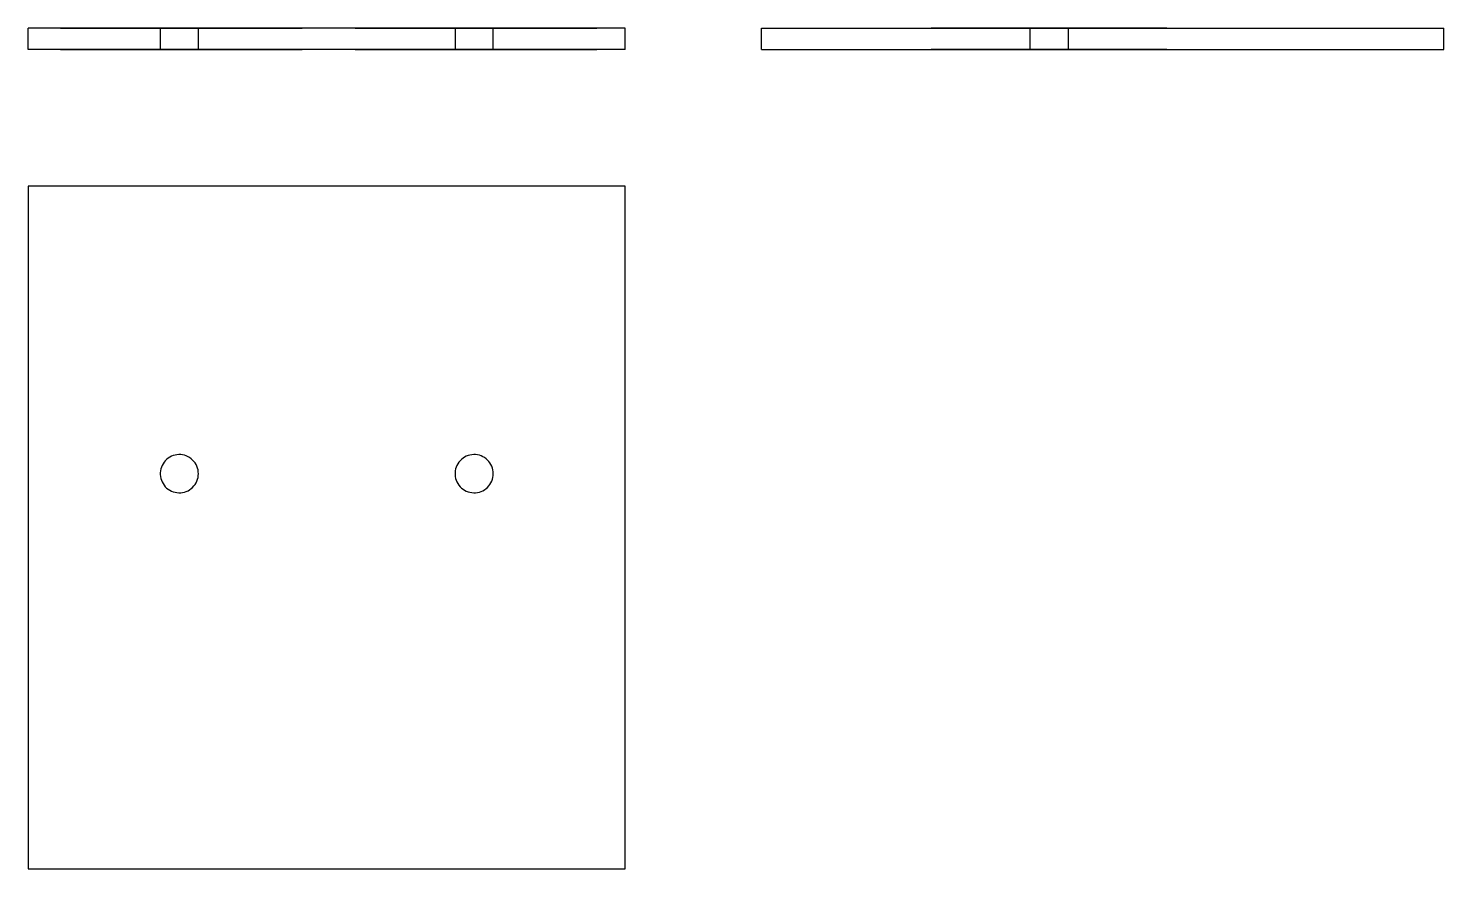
# Model space of a CAD drawing. Extents: x 0 to 3.11, y 0 to 1.85.
import ezdxf

# ---------------------------------------------------------------- set-up
doc = ezdxf.new("R2010")
doc.units = 0
doc.linetypes.add('HIDDEN', pattern=[0.075, 0.050025, -0.024975])
for name, color, linetype in [('FRONT', 7, 'CONTINUOUS'), ('FRONT_HID', 7, 'HIDDEN'), ('LEFT', 7, 'CONTINUOUS'), ('LEFT_HID', 7, 'HIDDEN'), ('TOP', 7, 'CONTINUOUS')]:
    doc.layers.add(name, color=color, linetype=linetype)

msp = doc.modelspace()

# ---------------------------------------------------------------- linework, layer by layer
at = {"layer": 'FRONT'}
for p, q in [((1.3125, 1.846875), (0, 1.846875)), ((0, 1.8), (0, 1.846875)), ((1.3125, 1.8), (1.3125, 1.846875)), ((1.3125, 1.8), (0, 1.8))]:
    msp.add_line(p, q, dxfattribs=at)
at = {"layer": 'FRONT_HID', "linetype": 'HIDDEN'}
for p, q in [((0.087757, 1.846875), (0.070614, 1.846875)), ((0.070614, 1.846875), (0.087757, 1.846875)), ((0.1049, 1.846875), (0.087757, 1.846875)), ((0.087757, 1.846875), (0.1049, 1.846875)), ((0.122043, 1.846875), (0.1049, 1.846875)), ((0.1049, 1.846875), (0.122043, 1.846875)), ((0.139186, 1.846875), (0.122043, 1.846875)), ((0.122043, 1.846875), (0.139186, 1.846875)), ((0.156329, 1.846875), (0.139186, 1.846875)), ((0.139186, 1.846875), (0.156329, 1.846875)), ((0.173472, 1.846875), (0.156329, 1.846875)), ((0.156329, 1.846875), (0.173472, 1.846875)), ((0.190614, 1.846875), (0.173472, 1.846875)), ((0.173472, 1.846875), (0.190614, 1.846875)), ((0.195141, 1.846875), (0.185534, 1.846875)), ((0.185534, 1.846875), (0.195141, 1.846875)), ((0.207757, 1.846875), (0.190614, 1.846875)), ((0.190614, 1.846875), (0.207757, 1.846875)), ((0.204748, 1.846875), (0.195141, 1.846875)), ((0.195141, 1.846875), (0.204748, 1.846875)), ((0.214356, 1.846875), (0.204748, 1.846875)), ((0.204748, 1.846875), (0.214356, 1.846875)), ((0.2249, 1.846875), (0.207757, 1.846875)), ((0.207757, 1.846875), (0.2249, 1.846875)), ((0.223963, 1.846875), (0.214356, 1.846875)), ((0.214356, 1.846875), (0.223963, 1.846875)), ((0.23357, 1.846875), (0.223963, 1.846875)), ((0.223963, 1.846875), (0.23357, 1.846875)), ((0.242043, 1.846875), (0.2249, 1.846875)), ((0.2249, 1.846875), (0.242043, 1.846875)), ((0.243177, 1.846875), (0.23357, 1.846875)), ((0.23357, 1.846875), (0.243177, 1.846875)), ((0.259186, 1.846875), (0.242043, 1.846875)), ((0.242043, 1.846875), (0.259186, 1.846875)), ((0.252784, 1.846875), (0.243177, 1.846875)), ((0.243177, 1.846875), (0.252784, 1.846875)), ((0.262391, 1.846875), (0.252784, 1.846875)), ((0.252784, 1.846875), (0.262391, 1.846875)), ((0.276329, 1.846875), (0.259186, 1.846875)), ((0.259186, 1.846875), (0.276329, 1.846875)), ((0.271998, 1.846875), (0.262391, 1.846875)), ((0.262391, 1.846875), (0.271998, 1.846875)), ((0.281606, 1.846875), (0.271998, 1.846875)), ((0.271998, 1.846875), (0.281606, 1.846875)), ((0.293472, 1.846875), (0.276329, 1.846875)), ((0.276329, 1.846875), (0.293472, 1.846875)), ((0.291213, 1.846875), (0.281606, 1.846875)), ((0.281606, 1.846875), (0.291213, 1.846875)), ((0.374043, 1.846875), (0.290043, 1.846875)), ((0.290043, 1.846875), (0.374043, 1.846875)), ((0.290043, 1.846875), (0.290043, 1.8)), ((0.30082, 1.846875), (0.291213, 1.846875)), ((0.291213, 1.846875), (0.30082, 1.846875)), ((0.310614, 1.846875), (0.293472, 1.846875)), ((0.293472, 1.846875), (0.310614, 1.846875)), ((0.310427, 1.846875), (0.30082, 1.846875)), ((0.30082, 1.846875), (0.310427, 1.846875)), ((0.320034, 1.846875), (0.310427, 1.846875)), ((0.310427, 1.846875), (0.320034, 1.846875)), ((0.327757, 1.846875), (0.310614, 1.846875)), ((0.310614, 1.846875), (0.327757, 1.846875)), ((0.329641, 1.846875), (0.320034, 1.846875)), ((0.320034, 1.846875), (0.329641, 1.846875)), ((0.3449, 1.846875), (0.327757, 1.846875)), ((0.327757, 1.846875), (0.3449, 1.846875)), ((0.339248, 1.846875), (0.329641, 1.846875)), ((0.329641, 1.846875), (0.339248, 1.846875)), ((0.348856, 1.846875), (0.339248, 1.846875)), ((0.339248, 1.846875), (0.348856, 1.846875)), ((0.362043, 1.846875), (0.3449, 1.846875)), ((0.3449, 1.846875), (0.362043, 1.846875)), ((0.358463, 1.846875), (0.348856, 1.846875)), ((0.348856, 1.846875), (0.358463, 1.846875)), ((0.36807, 1.846875), (0.358463, 1.846875)), ((0.358463, 1.846875), (0.36807, 1.846875)), ((0.379186, 1.846875), (0.362043, 1.846875)), ((0.362043, 1.846875), (0.379186, 1.846875)), ((0.377677, 1.846875), (0.36807, 1.846875)), ((0.36807, 1.846875), (0.377677, 1.846875)), ((0.374043, 1.8), (0.374043, 1.846875)), ((0.387284, 1.846875), (0.377677, 1.846875)), ((0.377677, 1.846875), (0.387284, 1.846875)), ((0.396329, 1.846875), (0.379186, 1.846875)), ((0.379186, 1.846875), (0.396329, 1.846875)), ((0.396891, 1.846875), (0.387284, 1.846875)), ((0.387284, 1.846875), (0.396891, 1.846875)), ((0.413472, 1.846875), (0.396329, 1.846875)), ((0.396329, 1.846875), (0.413472, 1.846875)), ((0.406498, 1.846875), (0.396891, 1.846875)), ((0.396891, 1.846875), (0.406498, 1.846875)), ((0.416106, 1.846875), (0.406498, 1.846875)), ((0.406498, 1.846875), (0.416106, 1.846875)), ((0.430614, 1.846875), (0.413472, 1.846875)), ((0.413472, 1.846875), (0.430614, 1.846875)), ((0.425713, 1.846875), (0.416106, 1.846875)), ((0.416106, 1.846875), (0.425713, 1.846875)), ((0.43532, 1.846875), (0.425713, 1.846875)), ((0.425713, 1.846875), (0.43532, 1.846875)), ((0.447757, 1.846875), (0.430614, 1.846875)), ((0.430614, 1.846875), (0.447757, 1.846875)), ((0.444927, 1.846875), (0.43532, 1.846875)), ((0.43532, 1.846875), (0.444927, 1.846875)), ((0.454534, 1.846875), (0.444927, 1.846875)), ((0.444927, 1.846875), (0.454534, 1.846875)), ((0.4649, 1.846875), (0.447757, 1.846875)), ((0.447757, 1.846875), (0.4649, 1.846875)), ((0.464141, 1.846875), (0.454534, 1.846875)), ((0.454534, 1.846875), (0.464141, 1.846875)), ((0.473748, 1.846875), (0.464141, 1.846875)), ((0.464141, 1.846875), (0.473748, 1.846875)), ((0.482043, 1.846875), (0.4649, 1.846875)), ((0.4649, 1.846875), (0.482043, 1.846875)), ((0.483356, 1.846875), (0.473748, 1.846875)), ((0.473748, 1.846875), (0.483356, 1.846875)), ((0.499186, 1.846875), (0.482043, 1.846875)), ((0.482043, 1.846875), (0.499186, 1.846875)), ((0.516329, 1.846875), (0.499186, 1.846875)), ((0.499186, 1.846875), (0.516329, 1.846875)), ((0.533472, 1.846875), (0.516329, 1.846875)), ((0.516329, 1.846875), (0.533472, 1.846875)), ((0.550614, 1.846875), (0.533472, 1.846875)), ((0.533472, 1.846875), (0.550614, 1.846875)), ((0.567757, 1.846875), (0.550614, 1.846875)), ((0.550614, 1.846875), (0.567757, 1.846875)), ((0.5849, 1.846875), (0.567757, 1.846875)), ((0.567757, 1.846875), (0.5849, 1.846875)), ((0.602043, 1.846875), (0.5849, 1.846875)), ((0.5849, 1.846875), (0.602043, 1.846875)), ((0.736171, 1.846875), (0.719028, 1.846875)), ((0.719028, 1.846875), (0.736171, 1.846875)), ((0.753314, 1.846875), (0.736171, 1.846875)), ((0.736171, 1.846875), (0.753314, 1.846875)), ((0.770457, 1.846875), (0.753314, 1.846875)), ((0.753314, 1.846875), (0.770457, 1.846875)), ((0.7876, 1.846875), (0.770457, 1.846875)), ((0.770457, 1.846875), (0.7876, 1.846875)), ((0.804743, 1.846875), (0.7876, 1.846875)), ((0.7876, 1.846875), (0.804743, 1.846875)), ((0.821886, 1.846875), (0.804743, 1.846875)), ((0.804743, 1.846875), (0.821886, 1.846875)), ((0.839028, 1.846875), (0.821886, 1.846875)), ((0.821886, 1.846875), (0.839028, 1.846875)), ((0.843555, 1.846875), (0.833948, 1.846875)), ((0.833948, 1.846875), (0.843555, 1.846875)), ((0.856171, 1.846875), (0.839028, 1.846875)), ((0.839028, 1.846875), (0.856171, 1.846875)), ((0.853162, 1.846875), (0.843555, 1.846875)), ((0.843555, 1.846875), (0.853162, 1.846875)), ((0.862769, 1.846875), (0.853162, 1.846875)), ((0.853162, 1.846875), (0.862769, 1.846875)), ((0.873314, 1.846875), (0.856171, 1.846875)), ((0.856171, 1.846875), (0.873314, 1.846875)), ((0.872377, 1.846875), (0.862769, 1.846875)), ((0.862769, 1.846875), (0.872377, 1.846875)), ((0.881984, 1.846875), (0.872377, 1.846875)), ((0.872377, 1.846875), (0.881984, 1.846875)), ((0.890457, 1.846875), (0.873314, 1.846875)), ((0.873314, 1.846875), (0.890457, 1.846875)), ((0.891591, 1.846875), (0.881984, 1.846875)), ((0.881984, 1.846875), (0.891591, 1.846875)), ((0.9076, 1.846875), (0.890457, 1.846875)), ((0.890457, 1.846875), (0.9076, 1.846875)), ((0.901198, 1.846875), (0.891591, 1.846875)), ((0.891591, 1.846875), (0.901198, 1.846875)), ((0.910805, 1.846875), (0.901198, 1.846875)), ((0.901198, 1.846875), (0.910805, 1.846875)), ((0.924743, 1.846875), (0.9076, 1.846875)), ((0.9076, 1.846875), (0.924743, 1.846875)), ((0.920412, 1.846875), (0.910805, 1.846875)), ((0.910805, 1.846875), (0.920412, 1.846875)), ((0.930019, 1.846875), (0.920412, 1.846875)), ((0.920412, 1.846875), (0.930019, 1.846875)), ((0.941886, 1.846875), (0.924743, 1.846875)), ((0.924743, 1.846875), (0.941886, 1.846875)), ((0.939627, 1.846875), (0.930019, 1.846875)), ((0.930019, 1.846875), (0.939627, 1.846875)), ((1.022457, 1.846875), (0.938457, 1.846875)), ((0.938457, 1.846875), (1.022457, 1.846875)), ((0.938457, 1.846875), (0.938457, 1.8)), ((0.949234, 1.846875), (0.939627, 1.846875)), ((0.939627, 1.846875), (0.949234, 1.846875)), ((0.959028, 1.846875), (0.941886, 1.846875)), ((0.941886, 1.846875), (0.959028, 1.846875)), ((0.958841, 1.846875), (0.949234, 1.846875)), ((0.949234, 1.846875), (0.958841, 1.846875)), ((0.968448, 1.846875), (0.958841, 1.846875)), ((0.958841, 1.846875), (0.968448, 1.846875)), ((0.976171, 1.846875), (0.959028, 1.846875)), ((0.959028, 1.846875), (0.976171, 1.846875)), ((0.978055, 1.846875), (0.968448, 1.846875)), ((0.968448, 1.846875), (0.978055, 1.846875)), ((0.993314, 1.846875), (0.976171, 1.846875)), ((0.976171, 1.846875), (0.993314, 1.846875)), ((0.987662, 1.846875), (0.978055, 1.846875)), ((0.978055, 1.846875), (0.987662, 1.846875)), ((0.997269, 1.846875), (0.987662, 1.846875)), ((0.987662, 1.846875), (0.997269, 1.846875)), ((1.010457, 1.846875), (0.993314, 1.846875)), ((0.993314, 1.846875), (1.010457, 1.846875)), ((1.006877, 1.846875), (0.997269, 1.846875)), ((0.997269, 1.846875), (1.006877, 1.846875)), ((1.016484, 1.846875), (1.006877, 1.846875)), ((1.006877, 1.846875), (1.016484, 1.846875)), ((1.0276, 1.846875), (1.010457, 1.846875)), ((1.010457, 1.846875), (1.0276, 1.846875)), ((1.026091, 1.846875), (1.016484, 1.846875)), ((1.016484, 1.846875), (1.026091, 1.846875)), ((1.022457, 1.8), (1.022457, 1.846875)), ((1.035698, 1.846875), (1.026091, 1.846875)), ((1.026091, 1.846875), (1.035698, 1.846875)), ((1.044743, 1.846875), (1.0276, 1.846875)), ((1.0276, 1.846875), (1.044743, 1.846875)), ((1.045305, 1.846875), (1.035698, 1.846875)), ((1.035698, 1.846875), (1.045305, 1.846875)), ((1.061886, 1.846875), (1.044743, 1.846875)), ((1.044743, 1.846875), (1.061886, 1.846875)), ((1.054912, 1.846875), (1.045305, 1.846875)), ((1.045305, 1.846875), (1.054912, 1.846875)), ((1.064519, 1.846875), (1.054912, 1.846875)), ((1.054912, 1.846875), (1.064519, 1.846875)), ((1.079028, 1.846875), (1.061886, 1.846875)), ((1.061886, 1.846875), (1.079028, 1.846875)), ((1.074127, 1.846875), (1.064519, 1.846875)), ((1.064519, 1.846875), (1.074127, 1.846875)), ((1.083734, 1.846875), (1.074127, 1.846875)), ((1.074127, 1.846875), (1.083734, 1.846875)), ((1.096171, 1.846875), (1.079028, 1.846875)), ((1.079028, 1.846875), (1.096171, 1.846875)), ((1.093341, 1.846875), (1.083734, 1.846875)), ((1.083734, 1.846875), (1.093341, 1.846875)), ((1.102948, 1.846875), (1.093341, 1.846875)), ((1.093341, 1.846875), (1.102948, 1.846875)), ((1.113314, 1.846875), (1.096171, 1.846875)), ((1.096171, 1.846875), (1.113314, 1.846875)), ((1.112555, 1.846875), (1.102948, 1.846875)), ((1.102948, 1.846875), (1.112555, 1.846875)), ((1.122162, 1.846875), (1.112555, 1.846875)), ((1.112555, 1.846875), (1.122162, 1.846875)), ((1.130457, 1.846875), (1.113314, 1.846875)), ((1.113314, 1.846875), (1.130457, 1.846875)), ((1.131769, 1.846875), (1.122162, 1.846875)), ((1.122162, 1.846875), (1.131769, 1.846875)), ((1.1476, 1.846875), (1.130457, 1.846875)), ((1.130457, 1.846875), (1.1476, 1.846875)), ((1.164743, 1.846875), (1.1476, 1.846875)), ((1.1476, 1.846875), (1.164743, 1.846875)), ((1.181886, 1.846875), (1.164743, 1.846875)), ((1.164743, 1.846875), (1.181886, 1.846875)), ((1.199028, 1.846875), (1.181886, 1.846875)), ((1.181886, 1.846875), (1.199028, 1.846875)), ((1.216171, 1.846875), (1.199028, 1.846875)), ((1.199028, 1.846875), (1.216171, 1.846875)), ((1.233314, 1.846875), (1.216171, 1.846875)), ((1.216171, 1.846875), (1.233314, 1.846875)), ((1.250457, 1.846875), (1.233314, 1.846875)), ((1.233314, 1.846875), (1.250457, 1.846875)), ((0.087757, 1.8), (0.070614, 1.8)), ((0.070614, 1.8), (0.087757, 1.8)), ((0.1049, 1.8), (0.087757, 1.8)), ((0.087757, 1.8), (0.1049, 1.8)), ((0.122043, 1.8), (0.1049, 1.8)), ((0.1049, 1.8), (0.122043, 1.8)), ((0.139186, 1.8), (0.122043, 1.8)), ((0.122043, 1.8), (0.139186, 1.8)), ((0.156329, 1.8), (0.139186, 1.8)), ((0.139186, 1.8), (0.156329, 1.8)), ((0.173472, 1.8), (0.156329, 1.8)), ((0.156329, 1.8), (0.173472, 1.8)), ((0.190614, 1.8), (0.173472, 1.8)), ((0.173472, 1.8), (0.190614, 1.8)), ((0.195141, 1.8), (0.185534, 1.8)), ((0.185534, 1.8), (0.195141, 1.8)), ((0.207757, 1.8), (0.190614, 1.8)), ((0.190614, 1.8), (0.207757, 1.8)), ((0.204748, 1.8), (0.195141, 1.8)), ((0.195141, 1.8), (0.204748, 1.8)), ((0.214356, 1.8), (0.204748, 1.8)), ((0.204748, 1.8), (0.214356, 1.8)), ((0.2249, 1.8), (0.207757, 1.8)), ((0.207757, 1.8), (0.2249, 1.8)), ((0.223963, 1.8), (0.214356, 1.8)), ((0.214356, 1.8), (0.223963, 1.8)), ((0.23357, 1.8), (0.223963, 1.8)), ((0.223963, 1.8), (0.23357, 1.8)), ((0.242043, 1.8), (0.2249, 1.8)), ((0.2249, 1.8), (0.242043, 1.8)), ((0.243177, 1.8), (0.23357, 1.8)), ((0.23357, 1.8), (0.243177, 1.8)), ((0.259186, 1.8), (0.242043, 1.8)), ((0.242043, 1.8), (0.259186, 1.8)), ((0.252784, 1.8), (0.243177, 1.8)), ((0.243177, 1.8), (0.252784, 1.8)), ((0.262391, 1.8), (0.252784, 1.8)), ((0.252784, 1.8), (0.262391, 1.8)), ((0.276329, 1.8), (0.259186, 1.8)), ((0.259186, 1.8), (0.276329, 1.8)), ((0.271998, 1.8), (0.262391, 1.8)), ((0.262391, 1.8), (0.271998, 1.8)), ((0.281606, 1.8), (0.271998, 1.8)), ((0.271998, 1.8), (0.281606, 1.8)), ((0.293472, 1.8), (0.276329, 1.8)), ((0.276329, 1.8), (0.293472, 1.8)), ((0.291213, 1.8), (0.281606, 1.8)), ((0.281606, 1.8), (0.291213, 1.8)), ((0.374043, 1.8), (0.290043, 1.8)), ((0.290043, 1.8), (0.374043, 1.8)), ((0.30082, 1.8), (0.291213, 1.8)), ((0.291213, 1.8), (0.30082, 1.8)), ((0.310614, 1.8), (0.293472, 1.8)), ((0.293472, 1.8), (0.310614, 1.8)), ((0.310427, 1.8), (0.30082, 1.8)), ((0.30082, 1.8), (0.310427, 1.8)), ((0.320034, 1.8), (0.310427, 1.8)), ((0.310427, 1.8), (0.320034, 1.8)), ((0.327757, 1.8), (0.310614, 1.8)), ((0.310614, 1.8), (0.327757, 1.8)), ((0.329641, 1.8), (0.320034, 1.8)), ((0.320034, 1.8), (0.329641, 1.8)), ((0.3449, 1.8), (0.327757, 1.8)), ((0.327757, 1.8), (0.3449, 1.8)), ((0.339248, 1.8), (0.329641, 1.8)), ((0.329641, 1.8), (0.339248, 1.8)), ((0.348856, 1.8), (0.339248, 1.8)), ((0.339248, 1.8), (0.348856, 1.8)), ((0.362043, 1.8), (0.3449, 1.8)), ((0.3449, 1.8), (0.362043, 1.8)), ((0.358463, 1.8), (0.348856, 1.8)), ((0.348856, 1.8), (0.358463, 1.8)), ((0.36807, 1.8), (0.358463, 1.8)), ((0.358463, 1.8), (0.36807, 1.8)), ((0.379186, 1.8), (0.362043, 1.8)), ((0.362043, 1.8), (0.379186, 1.8)), ((0.377677, 1.8), (0.36807, 1.8)), ((0.36807, 1.8), (0.377677, 1.8)), ((0.387284, 1.8), (0.377677, 1.8)), ((0.377677, 1.8), (0.387284, 1.8)), ((0.396329, 1.8), (0.379186, 1.8)), ((0.379186, 1.8), (0.396329, 1.8)), ((0.396891, 1.8), (0.387284, 1.8)), ((0.387284, 1.8), (0.396891, 1.8)), ((0.413472, 1.8), (0.396329, 1.8)), ((0.396329, 1.8), (0.413472, 1.8)), ((0.406498, 1.8), (0.396891, 1.8)), ((0.396891, 1.8), (0.406498, 1.8)), ((0.416106, 1.8), (0.406498, 1.8)), ((0.406498, 1.8), (0.416106, 1.8)), ((0.430614, 1.8), (0.413472, 1.8)), ((0.413472, 1.8), (0.430614, 1.8)), ((0.425713, 1.8), (0.416106, 1.8)), ((0.416106, 1.8), (0.425713, 1.8)), ((0.43532, 1.8), (0.425713, 1.8)), ((0.425713, 1.8), (0.43532, 1.8)), ((0.447757, 1.8), (0.430614, 1.8)), ((0.430614, 1.8), (0.447757, 1.8)), ((0.444927, 1.8), (0.43532, 1.8)), ((0.43532, 1.8), (0.444927, 1.8)), ((0.454534, 1.8), (0.444927, 1.8)), ((0.444927, 1.8), (0.454534, 1.8)), ((0.4649, 1.8), (0.447757, 1.8)), ((0.447757, 1.8), (0.4649, 1.8)), ((0.464141, 1.8), (0.454534, 1.8)), ((0.454534, 1.8), (0.464141, 1.8)), ((0.473748, 1.8), (0.464141, 1.8)), ((0.464141, 1.8), (0.473748, 1.8)), ((0.482043, 1.8), (0.4649, 1.8)), ((0.4649, 1.8), (0.482043, 1.8)), ((0.483356, 1.8), (0.473748, 1.8)), ((0.473748, 1.8), (0.483356, 1.8)), ((0.499186, 1.8), (0.482043, 1.8)), ((0.482043, 1.8), (0.499186, 1.8)), ((0.516329, 1.8), (0.499186, 1.8)), ((0.499186, 1.8), (0.516329, 1.8)), ((0.533472, 1.8), (0.516329, 1.8)), ((0.516329, 1.8), (0.533472, 1.8)), ((0.550614, 1.8), (0.533472, 1.8)), ((0.533472, 1.8), (0.550614, 1.8)), ((0.567757, 1.8), (0.550614, 1.8)), ((0.550614, 1.8), (0.567757, 1.8)), ((0.5849, 1.8), (0.567757, 1.8)), ((0.567757, 1.8), (0.5849, 1.8)), ((0.602043, 1.8), (0.5849, 1.8)), ((0.5849, 1.8), (0.602043, 1.8)), ((0.736171, 1.8), (0.719028, 1.8)), ((0.719028, 1.8), (0.736171, 1.8)), ((0.753314, 1.8), (0.736171, 1.8)), ((0.736171, 1.8), (0.753314, 1.8)), ((0.770457, 1.8), (0.753314, 1.8)), ((0.753314, 1.8), (0.770457, 1.8)), ((0.7876, 1.8), (0.770457, 1.8)), ((0.770457, 1.8), (0.7876, 1.8)), ((0.804743, 1.8), (0.7876, 1.8)), ((0.7876, 1.8), (0.804743, 1.8)), ((0.821886, 1.8), (0.804743, 1.8)), ((0.804743, 1.8), (0.821886, 1.8)), ((0.839028, 1.8), (0.821886, 1.8)), ((0.821886, 1.8), (0.839028, 1.8)), ((0.843555, 1.8), (0.833948, 1.8)), ((0.833948, 1.8), (0.843555, 1.8)), ((0.856171, 1.8), (0.839028, 1.8)), ((0.839028, 1.8), (0.856171, 1.8)), ((0.853162, 1.8), (0.843555, 1.8)), ((0.843555, 1.8), (0.853162, 1.8)), ((0.862769, 1.8), (0.853162, 1.8)), ((0.853162, 1.8), (0.862769, 1.8)), ((0.873314, 1.8), (0.856171, 1.8)), ((0.856171, 1.8), (0.873314, 1.8)), ((0.872377, 1.8), (0.862769, 1.8)), ((0.862769, 1.8), (0.872377, 1.8)), ((0.881984, 1.8), (0.872377, 1.8)), ((0.872377, 1.8), (0.881984, 1.8)), ((0.890457, 1.8), (0.873314, 1.8)), ((0.873314, 1.8), (0.890457, 1.8)), ((0.891591, 1.8), (0.881984, 1.8)), ((0.881984, 1.8), (0.891591, 1.8)), ((0.9076, 1.8), (0.890457, 1.8)), ((0.890457, 1.8), (0.9076, 1.8)), ((0.901198, 1.8), (0.891591, 1.8)), ((0.891591, 1.8), (0.901198, 1.8)), ((0.910805, 1.8), (0.901198, 1.8)), ((0.901198, 1.8), (0.910805, 1.8)), ((0.924743, 1.8), (0.9076, 1.8)), ((0.9076, 1.8), (0.924743, 1.8)), ((0.920412, 1.8), (0.910805, 1.8)), ((0.910805, 1.8), (0.920412, 1.8)), ((0.930019, 1.8), (0.920412, 1.8)), ((0.920412, 1.8), (0.930019, 1.8)), ((0.941886, 1.8), (0.924743, 1.8)), ((0.924743, 1.8), (0.941886, 1.8)), ((0.939627, 1.8), (0.930019, 1.8)), ((0.930019, 1.8), (0.939627, 1.8)), ((1.022457, 1.8), (0.938457, 1.8)), ((0.938457, 1.8), (1.022457, 1.8)), ((0.949234, 1.8), (0.939627, 1.8)), ((0.939627, 1.8), (0.949234, 1.8)), ((0.959028, 1.8), (0.941886, 1.8)), ((0.941886, 1.8), (0.959028, 1.8)), ((0.958841, 1.8), (0.949234, 1.8)), ((0.949234, 1.8), (0.958841, 1.8)), ((0.968448, 1.8), (0.958841, 1.8)), ((0.958841, 1.8), (0.968448, 1.8)), ((0.976171, 1.8), (0.959028, 1.8)), ((0.959028, 1.8), (0.976171, 1.8)), ((0.978055, 1.8), (0.968448, 1.8)), ((0.968448, 1.8), (0.978055, 1.8)), ((0.993314, 1.8), (0.976171, 1.8)), ((0.976171, 1.8), (0.993314, 1.8)), ((0.987662, 1.8), (0.978055, 1.8)), ((0.978055, 1.8), (0.987662, 1.8)), ((0.997269, 1.8), (0.987662, 1.8)), ((0.987662, 1.8), (0.997269, 1.8)), ((1.010457, 1.8), (0.993314, 1.8)), ((0.993314, 1.8), (1.010457, 1.8)), ((1.006877, 1.8), (0.997269, 1.8)), ((0.997269, 1.8), (1.006877, 1.8)), ((1.016484, 1.8), (1.006877, 1.8)), ((1.006877, 1.8), (1.016484, 1.8)), ((1.0276, 1.8), (1.010457, 1.8)), ((1.010457, 1.8), (1.0276, 1.8)), ((1.026091, 1.8), (1.016484, 1.8)), ((1.016484, 1.8), (1.026091, 1.8)), ((1.035698, 1.8), (1.026091, 1.8)), ((1.026091, 1.8), (1.035698, 1.8)), ((1.044743, 1.8), (1.0276, 1.8)), ((1.0276, 1.8), (1.044743, 1.8)), ((1.045305, 1.8), (1.035698, 1.8)), ((1.035698, 1.8), (1.045305, 1.8)), ((1.061886, 1.8), (1.044743, 1.8)), ((1.044743, 1.8), (1.061886, 1.8)), ((1.054912, 1.8), (1.045305, 1.8)), ((1.045305, 1.8), (1.054912, 1.8)), ((1.064519, 1.8), (1.054912, 1.8)), ((1.054912, 1.8), (1.064519, 1.8)), ((1.079028, 1.8), (1.061886, 1.8)), ((1.061886, 1.8), (1.079028, 1.8)), ((1.074127, 1.8), (1.064519, 1.8)), ((1.064519, 1.8), (1.074127, 1.8)), ((1.083734, 1.8), (1.074127, 1.8)), ((1.074127, 1.8), (1.083734, 1.8)), ((1.096171, 1.8), (1.079028, 1.8)), ((1.079028, 1.8), (1.096171, 1.8)), ((1.093341, 1.8), (1.083734, 1.8)), ((1.083734, 1.8), (1.093341, 1.8)), ((1.102948, 1.8), (1.093341, 1.8)), ((1.093341, 1.8), (1.102948, 1.8)), ((1.113314, 1.8), (1.096171, 1.8)), ((1.096171, 1.8), (1.113314, 1.8)), ((1.112555, 1.8), (1.102948, 1.8)), ((1.102948, 1.8), (1.112555, 1.8)), ((1.122162, 1.8), (1.112555, 1.8)), ((1.112555, 1.8), (1.122162, 1.8)), ((1.130457, 1.8), (1.113314, 1.8)), ((1.113314, 1.8), (1.130457, 1.8)), ((1.131769, 1.8), (1.122162, 1.8)), ((1.122162, 1.8), (1.131769, 1.8)), ((1.1476, 1.8), (1.130457, 1.8)), ((1.130457, 1.8), (1.1476, 1.8)), ((1.164743, 1.8), (1.1476, 1.8)), ((1.1476, 1.8), (1.164743, 1.8)), ((1.181886, 1.8), (1.164743, 1.8)), ((1.164743, 1.8), (1.181886, 1.8)), ((1.199028, 1.8), (1.181886, 1.8)), ((1.181886, 1.8), (1.199028, 1.8)), ((1.216171, 1.8), (1.199028, 1.8)), ((1.199028, 1.8), (1.216171, 1.8)), ((1.233314, 1.8), (1.216171, 1.8)), ((1.216171, 1.8), (1.233314, 1.8)), ((1.250457, 1.8), (1.233314, 1.8)), ((1.233314, 1.8), (1.250457, 1.8))]:
    msp.add_line(p, q, dxfattribs=at)
at = {"layer": 'LEFT'}
for p, q in [((1.6125, 1.846875), (3.1125, 1.846875)), ((1.6125, 1.8), (1.6125, 1.846875)), ((3.1125, 1.8), (3.1125, 1.846875)), ((1.6125, 1.8), (3.1125, 1.8))]:
    msp.add_line(p, q, dxfattribs=at)
at = {"layer": 'LEFT_HID', "linetype": 'HIDDEN'}
for p, q in [((1.993747, 1.846875), (1.985391, 1.846875)), ((1.985391, 1.846875), (2.002104, 1.846875)), ((1.993747, 1.846875), (1.985391, 1.846875)), ((1.985391, 1.846875), (2.002104, 1.846875)), ((2.010461, 1.846875), (1.993747, 1.846875)), ((2.010461, 1.846875), (1.993747, 1.846875)), ((2.002104, 1.846875), (2.018817, 1.846875)), ((2.002104, 1.846875), (2.018817, 1.846875)), ((2.027174, 1.846875), (2.010461, 1.846875)), ((2.027174, 1.846875), (2.010461, 1.846875)), ((2.018817, 1.846875), (2.03553, 1.846875)), ((2.018817, 1.846875), (2.03553, 1.846875)), ((2.043887, 1.846875), (2.027174, 1.846875)), ((2.043887, 1.846875), (2.027174, 1.846875)), ((2.03553, 1.846875), (2.052243, 1.846875)), ((2.03553, 1.846875), (2.052243, 1.846875)), ((2.0606, 1.846875), (2.043887, 1.846875)), ((2.0606, 1.846875), (2.043887, 1.846875)), ((2.052243, 1.846875), (2.068956, 1.846875)), ((2.052243, 1.846875), (2.068956, 1.846875)), ((2.077313, 1.846875), (2.0606, 1.846875)), ((2.077313, 1.846875), (2.0606, 1.846875)), ((2.068956, 1.846875), (2.085669, 1.846875)), ((2.068956, 1.846875), (2.085669, 1.846875)), ((2.094026, 1.846875), (2.077313, 1.846875)), ((2.094026, 1.846875), (2.077313, 1.846875)), ((2.085669, 1.846875), (2.102382, 1.846875)), ((2.085669, 1.846875), (2.102382, 1.846875)), ((2.110739, 1.846875), (2.094026, 1.846875)), ((2.110739, 1.846875), (2.094026, 1.846875)), ((2.103949, 1.846875), (2.099266, 1.846875)), ((2.099266, 1.846875), (2.108632, 1.846875)), ((2.103949, 1.846875), (2.099266, 1.846875)), ((2.099266, 1.846875), (2.108632, 1.846875)), ((2.102382, 1.846875), (2.119095, 1.846875)), ((2.102382, 1.846875), (2.119095, 1.846875)), ((2.113315, 1.846875), (2.103949, 1.846875)), ((2.113315, 1.846875), (2.103949, 1.846875)), ((2.108632, 1.846875), (2.117999, 1.846875)), ((2.108632, 1.846875), (2.117999, 1.846875)), ((2.127452, 1.846875), (2.110739, 1.846875)), ((2.127452, 1.846875), (2.110739, 1.846875)), ((2.122682, 1.846875), (2.113315, 1.846875)), ((2.122682, 1.846875), (2.113315, 1.846875)), ((2.117999, 1.846875), (2.127365, 1.846875)), ((2.117999, 1.846875), (2.127365, 1.846875)), ((2.119095, 1.846875), (2.135808, 1.846875)), ((2.119095, 1.846875), (2.135808, 1.846875)), ((2.132048, 1.846875), (2.122682, 1.846875)), ((2.132048, 1.846875), (2.122682, 1.846875)), ((2.127365, 1.846875), (2.136731, 1.846875)), ((2.127365, 1.846875), (2.136731, 1.846875)), ((2.144165, 1.846875), (2.127452, 1.846875)), ((2.144165, 1.846875), (2.127452, 1.846875)), ((2.141414, 1.846875), (2.132048, 1.846875)), ((2.141414, 1.846875), (2.132048, 1.846875)), ((2.135808, 1.846875), (2.152521, 1.846875)), ((2.135808, 1.846875), (2.152521, 1.846875)), ((2.136731, 1.846875), (2.146097, 1.846875)), ((2.136731, 1.846875), (2.146097, 1.846875)), ((2.15078, 1.846875), (2.141414, 1.846875)), ((2.15078, 1.846875), (2.141414, 1.846875)), ((2.160878, 1.846875), (2.144165, 1.846875)), ((2.160878, 1.846875), (2.144165, 1.846875)), ((2.146097, 1.846875), (2.155464, 1.846875)), ((2.146097, 1.846875), (2.155464, 1.846875)), ((2.160147, 1.846875), (2.15078, 1.846875)), ((2.160147, 1.846875), (2.15078, 1.846875)), ((2.152521, 1.846875), (2.169234, 1.846875)), ((2.152521, 1.846875), (2.169234, 1.846875)), ((2.155464, 1.846875), (2.16483, 1.846875)), ((2.155464, 1.846875), (2.16483, 1.846875)), ((2.169513, 1.846875), (2.160147, 1.846875)), ((2.169513, 1.846875), (2.160147, 1.846875)), ((2.177591, 1.846875), (2.160878, 1.846875)), ((2.177591, 1.846875), (2.160878, 1.846875)), ((2.16483, 1.846875), (2.174196, 1.846875)), ((2.16483, 1.846875), (2.174196, 1.846875)), ((2.169234, 1.846875), (2.185948, 1.846875)), ((2.169234, 1.846875), (2.185948, 1.846875)), ((2.178879, 1.846875), (2.169513, 1.846875)), ((2.178879, 1.846875), (2.169513, 1.846875)), ((2.174196, 1.846875), (2.183562, 1.846875)), ((2.174196, 1.846875), (2.183562, 1.846875)), ((2.194304, 1.846875), (2.177591, 1.846875)), ((2.194304, 1.846875), (2.177591, 1.846875)), ((2.188246, 1.846875), (2.178879, 1.846875)), ((2.188246, 1.846875), (2.178879, 1.846875)), ((2.183562, 1.846875), (2.192929, 1.846875)), ((2.183562, 1.846875), (2.192929, 1.846875)), ((2.185948, 1.846875), (2.202661, 1.846875)), ((2.185948, 1.846875), (2.202661, 1.846875)), ((2.197612, 1.846875), (2.188246, 1.846875)), ((2.197612, 1.846875), (2.188246, 1.846875)), ((2.192929, 1.846875), (2.202295, 1.846875)), ((2.192929, 1.846875), (2.202295, 1.846875)), ((2.211017, 1.846875), (2.194304, 1.846875)), ((2.211017, 1.846875), (2.194304, 1.846875)), ((2.206978, 1.846875), (2.197612, 1.846875)), ((2.206978, 1.846875), (2.197612, 1.846875)), ((2.202295, 1.846875), (2.211661, 1.846875)), ((2.202295, 1.846875), (2.211661, 1.846875)), ((2.244443, 1.846875), (2.202443, 1.846875)), ((2.202443, 1.846875), (2.286443, 1.846875)), ((2.244443, 1.846875), (2.202443, 1.846875)), ((2.202443, 1.846875), (2.286443, 1.846875)), ((2.202443, 1.846875), (2.202443, 1.8)), ((2.202443, 1.846875), (2.202443, 1.8)), ((2.202661, 1.846875), (2.219374, 1.846875)), ((2.202661, 1.846875), (2.219374, 1.846875)), ((2.216344, 1.846875), (2.206978, 1.846875)), ((2.216344, 1.846875), (2.206978, 1.846875)), ((2.22773, 1.846875), (2.211017, 1.846875)), ((2.22773, 1.846875), (2.211017, 1.846875)), ((2.211661, 1.846875), (2.221028, 1.846875)), ((2.211661, 1.846875), (2.221028, 1.846875)), ((2.225711, 1.846875), (2.216344, 1.846875)), ((2.225711, 1.846875), (2.216344, 1.846875)), ((2.219374, 1.846875), (2.236087, 1.846875)), ((2.219374, 1.846875), (2.236087, 1.846875)), ((2.221028, 1.846875), (2.230394, 1.846875)), ((2.221028, 1.846875), (2.230394, 1.846875)), ((2.235077, 1.846875), (2.225711, 1.846875)), ((2.235077, 1.846875), (2.225711, 1.846875)), ((2.244443, 1.846875), (2.22773, 1.846875)), ((2.244443, 1.846875), (2.22773, 1.846875)), ((2.230394, 1.846875), (2.23976, 1.846875)), ((2.230394, 1.846875), (2.23976, 1.846875)), ((2.244443, 1.846875), (2.235077, 1.846875)), ((2.244443, 1.846875), (2.235077, 1.846875)), ((2.236087, 1.846875), (2.2528, 1.846875)), ((2.236087, 1.846875), (2.2528, 1.846875)), ((2.23976, 1.846875), (2.249126, 1.846875)), ((2.23976, 1.846875), (2.249126, 1.846875)), ((2.286443, 1.846875), (2.244443, 1.846875)), ((2.253809, 1.846875), (2.244443, 1.846875)), ((2.261156, 1.846875), (2.244443, 1.846875)), ((2.261156, 1.846875), (2.244443, 1.846875)), ((2.253809, 1.846875), (2.244443, 1.846875)), ((2.286443, 1.846875), (2.244443, 1.846875)), ((2.249126, 1.846875), (2.258493, 1.846875)), ((2.249126, 1.846875), (2.258493, 1.846875)), ((2.2528, 1.846875), (2.269513, 1.846875)), ((2.2528, 1.846875), (2.269513, 1.846875)), ((2.263176, 1.846875), (2.253809, 1.846875)), ((2.263176, 1.846875), (2.253809, 1.846875)), ((2.258493, 1.846875), (2.267859, 1.846875)), ((2.258493, 1.846875), (2.267859, 1.846875)), ((2.277869, 1.846875), (2.261156, 1.846875)), ((2.277869, 1.846875), (2.261156, 1.846875)), ((2.272542, 1.846875), (2.263176, 1.846875)), ((2.272542, 1.846875), (2.263176, 1.846875)), ((2.267859, 1.846875), (2.277225, 1.846875)), ((2.267859, 1.846875), (2.277225, 1.846875)), ((2.269513, 1.846875), (2.286226, 1.846875)), ((2.269513, 1.846875), (2.286226, 1.846875)), ((2.281908, 1.846875), (2.272542, 1.846875)), ((2.281908, 1.846875), (2.272542, 1.846875)), ((2.277225, 1.846875), (2.286591, 1.846875)), ((2.277225, 1.846875), (2.286591, 1.846875)), ((2.294582, 1.846875), (2.277869, 1.846875)), ((2.294582, 1.846875), (2.277869, 1.846875)), ((2.291275, 1.846875), (2.281908, 1.846875)), ((2.291275, 1.846875), (2.281908, 1.846875)), ((2.286226, 1.846875), (2.302939, 1.846875)), ((2.286226, 1.846875), (2.302939, 1.846875)), ((2.286443, 1.846875), (2.286443, 1.8)), ((2.286443, 1.846875), (2.286443, 1.8)), ((2.286591, 1.846875), (2.295958, 1.846875)), ((2.286591, 1.846875), (2.295958, 1.846875)), ((2.300641, 1.846875), (2.291275, 1.846875)), ((2.300641, 1.846875), (2.291275, 1.846875)), ((2.311295, 1.846875), (2.294582, 1.846875)), ((2.311295, 1.846875), (2.294582, 1.846875)), ((2.295958, 1.846875), (2.305324, 1.846875)), ((2.295958, 1.846875), (2.305324, 1.846875)), ((2.310007, 1.846875), (2.300641, 1.846875)), ((2.310007, 1.846875), (2.300641, 1.846875)), ((2.302939, 1.846875), (2.319652, 1.846875)), ((2.302939, 1.846875), (2.319652, 1.846875)), ((2.305324, 1.846875), (2.31469, 1.846875)), ((2.305324, 1.846875), (2.31469, 1.846875)), ((2.319373, 1.846875), (2.310007, 1.846875)), ((2.319373, 1.846875), (2.310007, 1.846875)), ((2.328008, 1.846875), (2.311295, 1.846875)), ((2.328008, 1.846875), (2.311295, 1.846875)), ((2.31469, 1.846875), (2.324057, 1.846875)), ((2.31469, 1.846875), (2.324057, 1.846875)), ((2.32874, 1.846875), (2.319373, 1.846875)), ((2.32874, 1.846875), (2.319373, 1.846875)), ((2.319652, 1.846875), (2.336365, 1.846875)), ((2.319652, 1.846875), (2.336365, 1.846875)), ((2.324057, 1.846875), (2.333423, 1.846875)), ((2.324057, 1.846875), (2.333423, 1.846875)), ((2.344722, 1.846875), (2.328008, 1.846875)), ((2.344722, 1.846875), (2.328008, 1.846875)), ((2.338106, 1.846875), (2.32874, 1.846875)), ((2.338106, 1.846875), (2.32874, 1.846875)), ((2.333423, 1.846875), (2.342789, 1.846875)), ((2.333423, 1.846875), (2.342789, 1.846875)), ((2.336365, 1.846875), (2.353078, 1.846875)), ((2.336365, 1.846875), (2.353078, 1.846875)), ((2.347472, 1.846875), (2.338106, 1.846875)), ((2.347472, 1.846875), (2.338106, 1.846875)), ((2.342789, 1.846875), (2.352155, 1.846875)), ((2.342789, 1.846875), (2.352155, 1.846875)), ((2.361435, 1.846875), (2.344722, 1.846875)), ((2.361435, 1.846875), (2.344722, 1.846875)), ((2.356838, 1.846875), (2.347472, 1.846875)), ((2.356838, 1.846875), (2.347472, 1.846875)), ((2.352155, 1.846875), (2.361522, 1.846875)), ((2.352155, 1.846875), (2.361522, 1.846875)), ((2.353078, 1.846875), (2.369791, 1.846875)), ((2.353078, 1.846875), (2.369791, 1.846875)), ((2.366205, 1.846875), (2.356838, 1.846875)), ((2.366205, 1.846875), (2.356838, 1.846875)), ((2.378148, 1.846875), (2.361435, 1.846875)), ((2.378148, 1.846875), (2.361435, 1.846875)), ((2.361522, 1.846875), (2.370888, 1.846875)), ((2.361522, 1.846875), (2.370888, 1.846875)), ((2.375571, 1.846875), (2.366205, 1.846875)), ((2.375571, 1.846875), (2.366205, 1.846875)), ((2.369791, 1.846875), (2.386504, 1.846875)), ((2.369791, 1.846875), (2.386504, 1.846875)), ((2.370888, 1.846875), (2.380254, 1.846875)), ((2.370888, 1.846875), (2.380254, 1.846875)), ((2.384937, 1.846875), (2.375571, 1.846875)), ((2.384937, 1.846875), (2.375571, 1.846875)), ((2.394861, 1.846875), (2.378148, 1.846875)), ((2.394861, 1.846875), (2.378148, 1.846875)), ((2.380254, 1.846875), (2.38962, 1.846875)), ((2.380254, 1.846875), (2.38962, 1.846875)), ((2.38962, 1.846875), (2.384937, 1.846875)), ((2.38962, 1.846875), (2.384937, 1.846875)), ((2.386504, 1.846875), (2.403217, 1.846875)), ((2.386504, 1.846875), (2.403217, 1.846875)), ((2.411574, 1.846875), (2.394861, 1.846875)), ((2.411574, 1.846875), (2.394861, 1.846875)), ((2.403217, 1.846875), (2.41993, 1.846875)), ((2.403217, 1.846875), (2.41993, 1.846875)), ((2.428287, 1.846875), (2.411574, 1.846875)), ((2.428287, 1.846875), (2.411574, 1.846875)), ((2.41993, 1.846875), (2.436643, 1.846875)), ((2.41993, 1.846875), (2.436643, 1.846875)), ((2.445, 1.846875), (2.428287, 1.846875)), ((2.445, 1.846875), (2.428287, 1.846875)), ((2.436643, 1.846875), (2.453356, 1.846875)), ((2.436643, 1.846875), (2.453356, 1.846875)), ((2.461713, 1.846875), (2.445, 1.846875)), ((2.461713, 1.846875), (2.445, 1.846875)), ((2.453356, 1.846875), (2.470069, 1.846875)), ((2.453356, 1.846875), (2.470069, 1.846875)), ((2.478426, 1.846875), (2.461713, 1.846875)), ((2.478426, 1.846875), (2.461713, 1.846875)), ((2.470069, 1.846875), (2.486782, 1.846875)), ((2.470069, 1.846875), (2.486782, 1.846875)), ((2.495139, 1.846875), (2.478426, 1.846875)), ((2.495139, 1.846875), (2.478426, 1.846875)), ((2.486782, 1.846875), (2.503495, 1.846875)), ((2.486782, 1.846875), (2.503495, 1.846875)), ((2.503495, 1.846875), (2.495139, 1.846875)), ((2.503495, 1.846875), (2.495139, 1.846875)), ((1.993747, 1.8), (1.985391, 1.8)), ((1.985391, 1.8), (2.002104, 1.8)), ((1.993747, 1.8), (1.985391, 1.8)), ((1.985391, 1.8), (2.002104, 1.8)), ((2.010461, 1.8), (1.993747, 1.8)), ((2.010461, 1.8), (1.993747, 1.8)), ((2.002104, 1.8), (2.018817, 1.8)), ((2.002104, 1.8), (2.018817, 1.8)), ((2.027174, 1.8), (2.010461, 1.8)), ((2.027174, 1.8), (2.010461, 1.8)), ((2.018817, 1.8), (2.03553, 1.8)), ((2.018817, 1.8), (2.03553, 1.8)), ((2.043887, 1.8), (2.027174, 1.8)), ((2.043887, 1.8), (2.027174, 1.8)), ((2.03553, 1.8), (2.052243, 1.8)), ((2.03553, 1.8), (2.052243, 1.8)), ((2.0606, 1.8), (2.043887, 1.8)), ((2.0606, 1.8), (2.043887, 1.8)), ((2.052243, 1.8), (2.068956, 1.8)), ((2.052243, 1.8), (2.068956, 1.8)), ((2.077313, 1.8), (2.0606, 1.8)), ((2.077313, 1.8), (2.0606, 1.8)), ((2.068956, 1.8), (2.085669, 1.8)), ((2.068956, 1.8), (2.085669, 1.8)), ((2.094026, 1.8), (2.077313, 1.8)), ((2.094026, 1.8), (2.077313, 1.8)), ((2.085669, 1.8), (2.102382, 1.8)), ((2.085669, 1.8), (2.102382, 1.8)), ((2.110739, 1.8), (2.094026, 1.8)), ((2.110739, 1.8), (2.094026, 1.8)), ((2.103949, 1.8), (2.099266, 1.8)), ((2.099266, 1.8), (2.108632, 1.8)), ((2.103949, 1.8), (2.099266, 1.8)), ((2.099266, 1.8), (2.108632, 1.8)), ((2.102382, 1.8), (2.119095, 1.8)), ((2.102382, 1.8), (2.119095, 1.8)), ((2.113315, 1.8), (2.103949, 1.8)), ((2.113315, 1.8), (2.103949, 1.8)), ((2.108632, 1.8), (2.117999, 1.8)), ((2.108632, 1.8), (2.117999, 1.8)), ((2.127452, 1.8), (2.110739, 1.8)), ((2.127452, 1.8), (2.110739, 1.8)), ((2.122682, 1.8), (2.113315, 1.8)), ((2.122682, 1.8), (2.113315, 1.8)), ((2.117999, 1.8), (2.127365, 1.8)), ((2.117999, 1.8), (2.127365, 1.8)), ((2.119095, 1.8), (2.135808, 1.8)), ((2.119095, 1.8), (2.135808, 1.8)), ((2.132048, 1.8), (2.122682, 1.8)), ((2.132048, 1.8), (2.122682, 1.8)), ((2.127365, 1.8), (2.136731, 1.8)), ((2.127365, 1.8), (2.136731, 1.8)), ((2.144165, 1.8), (2.127452, 1.8)), ((2.144165, 1.8), (2.127452, 1.8)), ((2.141414, 1.8), (2.132048, 1.8)), ((2.141414, 1.8), (2.132048, 1.8)), ((2.135808, 1.8), (2.152521, 1.8)), ((2.135808, 1.8), (2.152521, 1.8)), ((2.136731, 1.8), (2.146097, 1.8)), ((2.136731, 1.8), (2.146097, 1.8)), ((2.15078, 1.8), (2.141414, 1.8)), ((2.15078, 1.8), (2.141414, 1.8)), ((2.160878, 1.8), (2.144165, 1.8)), ((2.160878, 1.8), (2.144165, 1.8)), ((2.146097, 1.8), (2.155464, 1.8)), ((2.146097, 1.8), (2.155464, 1.8)), ((2.160147, 1.8), (2.15078, 1.8)), ((2.160147, 1.8), (2.15078, 1.8)), ((2.152521, 1.8), (2.169234, 1.8)), ((2.152521, 1.8), (2.169234, 1.8)), ((2.155464, 1.8), (2.16483, 1.8)), ((2.155464, 1.8), (2.16483, 1.8)), ((2.169513, 1.8), (2.160147, 1.8)), ((2.169513, 1.8), (2.160147, 1.8)), ((2.177591, 1.8), (2.160878, 1.8)), ((2.177591, 1.8), (2.160878, 1.8)), ((2.16483, 1.8), (2.174196, 1.8)), ((2.16483, 1.8), (2.174196, 1.8)), ((2.169234, 1.8), (2.185948, 1.8)), ((2.169234, 1.8), (2.185948, 1.8)), ((2.178879, 1.8), (2.169513, 1.8)), ((2.178879, 1.8), (2.169513, 1.8)), ((2.174196, 1.8), (2.183562, 1.8)), ((2.174196, 1.8), (2.183562, 1.8)), ((2.194304, 1.8), (2.177591, 1.8)), ((2.194304, 1.8), (2.177591, 1.8)), ((2.188246, 1.8), (2.178879, 1.8)), ((2.188246, 1.8), (2.178879, 1.8)), ((2.183562, 1.8), (2.192929, 1.8)), ((2.183562, 1.8), (2.192929, 1.8)), ((2.185948, 1.8), (2.202661, 1.8)), ((2.185948, 1.8), (2.202661, 1.8)), ((2.197612, 1.8), (2.188246, 1.8)), ((2.197612, 1.8), (2.188246, 1.8)), ((2.192929, 1.8), (2.202295, 1.8)), ((2.192929, 1.8), (2.202295, 1.8)), ((2.211017, 1.8), (2.194304, 1.8)), ((2.211017, 1.8), (2.194304, 1.8)), ((2.206978, 1.8), (2.197612, 1.8)), ((2.206978, 1.8), (2.197612, 1.8)), ((2.202295, 1.8), (2.211661, 1.8)), ((2.202295, 1.8), (2.211661, 1.8)), ((2.244443, 1.8), (2.202443, 1.8)), ((2.202443, 1.8), (2.286443, 1.8)), ((2.244443, 1.8), (2.202443, 1.8)), ((2.202443, 1.8), (2.286443, 1.8)), ((2.202661, 1.8), (2.219374, 1.8)), ((2.202661, 1.8), (2.219374, 1.8)), ((2.216344, 1.8), (2.206978, 1.8)), ((2.216344, 1.8), (2.206978, 1.8)), ((2.22773, 1.8), (2.211017, 1.8)), ((2.22773, 1.8), (2.211017, 1.8)), ((2.211661, 1.8), (2.221028, 1.8)), ((2.211661, 1.8), (2.221028, 1.8)), ((2.225711, 1.8), (2.216344, 1.8)), ((2.225711, 1.8), (2.216344, 1.8)), ((2.219374, 1.8), (2.236087, 1.8)), ((2.219374, 1.8), (2.236087, 1.8)), ((2.221028, 1.8), (2.230394, 1.8)), ((2.221028, 1.8), (2.230394, 1.8)), ((2.235077, 1.8), (2.225711, 1.8)), ((2.235077, 1.8), (2.225711, 1.8)), ((2.244443, 1.8), (2.22773, 1.8)), ((2.244443, 1.8), (2.22773, 1.8)), ((2.230394, 1.8), (2.23976, 1.8)), ((2.230394, 1.8), (2.23976, 1.8)), ((2.244443, 1.8), (2.235077, 1.8)), ((2.244443, 1.8), (2.235077, 1.8)), ((2.236087, 1.8), (2.2528, 1.8)), ((2.236087, 1.8), (2.2528, 1.8)), ((2.23976, 1.8), (2.249126, 1.8)), ((2.23976, 1.8), (2.249126, 1.8)), ((2.286443, 1.8), (2.244443, 1.8)), ((2.253809, 1.8), (2.244443, 1.8)), ((2.261156, 1.8), (2.244443, 1.8)), ((2.261156, 1.8), (2.244443, 1.8)), ((2.253809, 1.8), (2.244443, 1.8)), ((2.286443, 1.8), (2.244443, 1.8)), ((2.249126, 1.8), (2.258493, 1.8)), ((2.249126, 1.8), (2.258493, 1.8)), ((2.2528, 1.8), (2.269513, 1.8)), ((2.2528, 1.8), (2.269513, 1.8)), ((2.263176, 1.8), (2.253809, 1.8)), ((2.263176, 1.8), (2.253809, 1.8)), ((2.258493, 1.8), (2.267859, 1.8)), ((2.258493, 1.8), (2.267859, 1.8)), ((2.277869, 1.8), (2.261156, 1.8)), ((2.277869, 1.8), (2.261156, 1.8)), ((2.272542, 1.8), (2.263176, 1.8)), ((2.272542, 1.8), (2.263176, 1.8)), ((2.267859, 1.8), (2.277225, 1.8)), ((2.267859, 1.8), (2.277225, 1.8)), ((2.269513, 1.8), (2.286226, 1.8)), ((2.269513, 1.8), (2.286226, 1.8)), ((2.281908, 1.8), (2.272542, 1.8)), ((2.281908, 1.8), (2.272542, 1.8)), ((2.277225, 1.8), (2.286591, 1.8)), ((2.277225, 1.8), (2.286591, 1.8)), ((2.294582, 1.8), (2.277869, 1.8)), ((2.294582, 1.8), (2.277869, 1.8)), ((2.291275, 1.8), (2.281908, 1.8)), ((2.291275, 1.8), (2.281908, 1.8)), ((2.286226, 1.8), (2.302939, 1.8)), ((2.286226, 1.8), (2.302939, 1.8)), ((2.286591, 1.8), (2.295958, 1.8)), ((2.286591, 1.8), (2.295958, 1.8)), ((2.300641, 1.8), (2.291275, 1.8)), ((2.300641, 1.8), (2.291275, 1.8)), ((2.311295, 1.8), (2.294582, 1.8)), ((2.311295, 1.8), (2.294582, 1.8)), ((2.295958, 1.8), (2.305324, 1.8)), ((2.295958, 1.8), (2.305324, 1.8)), ((2.310007, 1.8), (2.300641, 1.8)), ((2.310007, 1.8), (2.300641, 1.8)), ((2.302939, 1.8), (2.319652, 1.8)), ((2.302939, 1.8), (2.319652, 1.8)), ((2.305324, 1.8), (2.31469, 1.8)), ((2.305324, 1.8), (2.31469, 1.8)), ((2.319373, 1.8), (2.310007, 1.8)), ((2.319373, 1.8), (2.310007, 1.8)), ((2.328008, 1.8), (2.311295, 1.8)), ((2.328008, 1.8), (2.311295, 1.8)), ((2.31469, 1.8), (2.324057, 1.8)), ((2.31469, 1.8), (2.324057, 1.8)), ((2.32874, 1.8), (2.319373, 1.8)), ((2.32874, 1.8), (2.319373, 1.8)), ((2.319652, 1.8), (2.336365, 1.8)), ((2.319652, 1.8), (2.336365, 1.8)), ((2.324057, 1.8), (2.333423, 1.8)), ((2.324057, 1.8), (2.333423, 1.8)), ((2.344722, 1.8), (2.328008, 1.8)), ((2.344722, 1.8), (2.328008, 1.8)), ((2.338106, 1.8), (2.32874, 1.8)), ((2.338106, 1.8), (2.32874, 1.8)), ((2.333423, 1.8), (2.342789, 1.8)), ((2.333423, 1.8), (2.342789, 1.8)), ((2.336365, 1.8), (2.353078, 1.8)), ((2.336365, 1.8), (2.353078, 1.8)), ((2.347472, 1.8), (2.338106, 1.8)), ((2.347472, 1.8), (2.338106, 1.8)), ((2.342789, 1.8), (2.352155, 1.8)), ((2.342789, 1.8), (2.352155, 1.8)), ((2.361435, 1.8), (2.344722, 1.8)), ((2.361435, 1.8), (2.344722, 1.8)), ((2.356838, 1.8), (2.347472, 1.8)), ((2.356838, 1.8), (2.347472, 1.8)), ((2.352155, 1.8), (2.361522, 1.8)), ((2.352155, 1.8), (2.361522, 1.8)), ((2.353078, 1.8), (2.369791, 1.8)), ((2.353078, 1.8), (2.369791, 1.8)), ((2.366205, 1.8), (2.356838, 1.8)), ((2.366205, 1.8), (2.356838, 1.8)), ((2.378148, 1.8), (2.361435, 1.8)), ((2.378148, 1.8), (2.361435, 1.8)), ((2.361522, 1.8), (2.370888, 1.8)), ((2.361522, 1.8), (2.370888, 1.8)), ((2.375571, 1.8), (2.366205, 1.8)), ((2.375571, 1.8), (2.366205, 1.8)), ((2.369791, 1.8), (2.386504, 1.8)), ((2.369791, 1.8), (2.386504, 1.8)), ((2.370888, 1.8), (2.380254, 1.8)), ((2.370888, 1.8), (2.380254, 1.8)), ((2.384937, 1.8), (2.375571, 1.8)), ((2.384937, 1.8), (2.375571, 1.8)), ((2.394861, 1.8), (2.378148, 1.8)), ((2.394861, 1.8), (2.378148, 1.8)), ((2.380254, 1.8), (2.38962, 1.8)), ((2.380254, 1.8), (2.38962, 1.8)), ((2.38962, 1.8), (2.384937, 1.8)), ((2.38962, 1.8), (2.384937, 1.8)), ((2.386504, 1.8), (2.403217, 1.8)), ((2.386504, 1.8), (2.403217, 1.8)), ((2.411574, 1.8), (2.394861, 1.8)), ((2.411574, 1.8), (2.394861, 1.8)), ((2.403217, 1.8), (2.41993, 1.8)), ((2.403217, 1.8), (2.41993, 1.8)), ((2.428287, 1.8), (2.411574, 1.8)), ((2.428287, 1.8), (2.411574, 1.8)), ((2.41993, 1.8), (2.436643, 1.8)), ((2.41993, 1.8), (2.436643, 1.8)), ((2.445, 1.8), (2.428287, 1.8)), ((2.445, 1.8), (2.428287, 1.8)), ((2.436643, 1.8), (2.453356, 1.8)), ((2.436643, 1.8), (2.453356, 1.8)), ((2.461713, 1.8), (2.445, 1.8)), ((2.461713, 1.8), (2.445, 1.8)), ((2.453356, 1.8), (2.470069, 1.8)), ((2.453356, 1.8), (2.470069, 1.8)), ((2.478426, 1.8), (2.461713, 1.8)), ((2.478426, 1.8), (2.461713, 1.8)), ((2.470069, 1.8), (2.486782, 1.8)), ((2.470069, 1.8), (2.486782, 1.8)), ((2.495139, 1.8), (2.478426, 1.8)), ((2.495139, 1.8), (2.478426, 1.8)), ((2.486782, 1.8), (2.503495, 1.8)), ((2.486782, 1.8), (2.503495, 1.8)), ((2.503495, 1.8), (2.495139, 1.8)), ((2.503495, 1.8), (2.495139, 1.8))]:
    msp.add_line(p, q, dxfattribs=at)
at = {"layer": 'TOP'}
for p, q in [((1.3125, 1.5), (0, 1.5)), ((0, 1.5), (0, 0)), ((1.3125, 0), (1.3125, 1.5)), ((0.311043, 0.90443), (0.307526, 0.902158)), ((0.314769, 0.90634), (0.311043, 0.90443)), ((0.318667, 0.90787), (0.314769, 0.90634)), ((0.322697, 0.909004), (0.318667, 0.90787)), ((0.326821, 0.909731), (0.322697, 0.909004)), ((0.330996, 0.910044), (0.326821, 0.909731)), ((0.335182, 0.909939), (0.330996, 0.910044)), ((0.339336, 0.909419), (0.335182, 0.909939)), ((0.343418, 0.908487), (0.339336, 0.909419)), ((0.347387, 0.907153), (0.343418, 0.908487)), ((0.351204, 0.905431), (0.347387, 0.907153)), ((0.35483, 0.903338), (0.351204, 0.905431)), ((0.35823, 0.900894), (0.35483, 0.903338)), ((0.959457, 0.90443), (0.95594, 0.902158)), ((0.963183, 0.90634), (0.959457, 0.90443)), ((0.967081, 0.90787), (0.963183, 0.90634)), ((0.971111, 0.909004), (0.967081, 0.90787)), ((0.975235, 0.909731), (0.971111, 0.909004)), ((0.97941, 0.910044), (0.975235, 0.909731)), ((0.983596, 0.909939), (0.97941, 0.910044)), ((0.98775, 0.909419), (0.983596, 0.909939)), ((0.991832, 0.908487), (0.98775, 0.909419)), ((0.995801, 0.907153), (0.991832, 0.908487)), ((0.999618, 0.905431), (0.995801, 0.907153)), ((1.003244, 0.903338), (0.999618, 0.905431)), ((1.006644, 0.900894), (1.003244, 0.903338)), ((0.290512, 0.874317), (0.290095, 0.87015)), ((0.291342, 0.878421), (0.290512, 0.874317)), ((0.292576, 0.882422), (0.291342, 0.878421)), ((0.294202, 0.88628), (0.292576, 0.882422)), ((0.296205, 0.889957), (0.294202, 0.88628)), ((0.298563, 0.893417), (0.296205, 0.889957)), ((0.301255, 0.896624), (0.298563, 0.893417)), ((0.304252, 0.899548), (0.301255, 0.896624)), ((0.307526, 0.902158), (0.304252, 0.899548)), ((0.361369, 0.898123), (0.35823, 0.900894)), ((0.364217, 0.895054), (0.361369, 0.898123)), ((0.366745, 0.891716), (0.364217, 0.895054)), ((0.368928, 0.888143), (0.366745, 0.891716)), ((0.370745, 0.884371), (0.368928, 0.888143)), ((0.372177, 0.880437), (0.370745, 0.884371)), ((0.37321, 0.876379), (0.372177, 0.880437)), ((0.373834, 0.872239), (0.37321, 0.876379)), ((0.374043, 0.868057), (0.373834, 0.872239)), ((0.938926, 0.874317), (0.938509, 0.87015)), ((0.939756, 0.878421), (0.938926, 0.874317)), ((0.94099, 0.882422), (0.939756, 0.878421)), ((0.942616, 0.88628), (0.94099, 0.882422)), ((0.944619, 0.889957), (0.942616, 0.88628)), ((0.946977, 0.893417), (0.944619, 0.889957)), ((0.949669, 0.896624), (0.946977, 0.893417)), ((0.952666, 0.899548), (0.949669, 0.896624)), ((0.95594, 0.902158), (0.952666, 0.899548)), ((1.009783, 0.898123), (1.006644, 0.900894)), ((1.012631, 0.895054), (1.009783, 0.898123)), ((1.015159, 0.891716), (1.012631, 0.895054)), ((1.017342, 0.888143), (1.015159, 0.891716)), ((1.019159, 0.884371), (1.017342, 0.888143)), ((1.020591, 0.880437), (1.019159, 0.884371)), ((1.021624, 0.876379), (1.020591, 0.880437)), ((1.022248, 0.872239), (1.021624, 0.876379)), ((1.022457, 0.868057), (1.022248, 0.872239)), ((0.290095, 0.87015), (0.290095, 0.865963)), ((0.290095, 0.865963), (0.290512, 0.861797)), ((0.290512, 0.861797), (0.291342, 0.857693)), ((0.291342, 0.857693), (0.292576, 0.853692)), ((0.292576, 0.853692), (0.294202, 0.849834)), ((0.294202, 0.849834), (0.296205, 0.846157)), ((0.296205, 0.846157), (0.298563, 0.842697)), ((0.298563, 0.842697), (0.301255, 0.83949)), ((0.361369, 0.83799), (0.364217, 0.84106)), ((0.364217, 0.84106), (0.366745, 0.844397)), ((0.366745, 0.844397), (0.368928, 0.84797)), ((0.368928, 0.84797), (0.370745, 0.851743)), ((0.370745, 0.851743), (0.372177, 0.855677)), ((0.372177, 0.855677), (0.37321, 0.859735)), ((0.37321, 0.859735), (0.373834, 0.863875)), ((0.373834, 0.863875), (0.374043, 0.868057)), ((0.938509, 0.87015), (0.938509, 0.865963)), ((0.938509, 0.865963), (0.938926, 0.861797)), ((0.938926, 0.861797), (0.939756, 0.857693)), ((0.939756, 0.857693), (0.94099, 0.853692)), ((0.94099, 0.853692), (0.942616, 0.849834)), ((0.942616, 0.849834), (0.944619, 0.846157)), ((0.944619, 0.846157), (0.946977, 0.842697)), ((0.946977, 0.842697), (0.949669, 0.83949)), ((1.009783, 0.83799), (1.012631, 0.84106)), ((1.012631, 0.84106), (1.015159, 0.844397)), ((1.015159, 0.844397), (1.017342, 0.84797)), ((1.017342, 0.84797), (1.019159, 0.851743)), ((1.019159, 0.851743), (1.020591, 0.855677)), ((1.020591, 0.855677), (1.021624, 0.859735)), ((1.021624, 0.859735), (1.022248, 0.863875)), ((1.022248, 0.863875), (1.022457, 0.868057)), ((0.301255, 0.83949), (0.304252, 0.836566)), ((0.304252, 0.836566), (0.307526, 0.833955)), ((0.307526, 0.833955), (0.311043, 0.831684)), ((0.311043, 0.831684), (0.314769, 0.829774)), ((0.314769, 0.829774), (0.318667, 0.828244)), ((0.318667, 0.828244), (0.322697, 0.82711)), ((0.322697, 0.82711), (0.326821, 0.826383)), ((0.326821, 0.826383), (0.330996, 0.82607)), ((0.330996, 0.82607), (0.335182, 0.826174)), ((0.335182, 0.826174), (0.339336, 0.826695)), ((0.339336, 0.826695), (0.343418, 0.827627)), ((0.343418, 0.827627), (0.347387, 0.82896)), ((0.347387, 0.82896), (0.351204, 0.830682)), ((0.351204, 0.830682), (0.35483, 0.832776)), ((0.35483, 0.832776), (0.35823, 0.83522)), ((0.35823, 0.83522), (0.361369, 0.83799)), ((0.949669, 0.83949), (0.952666, 0.836566)), ((0.952666, 0.836566), (0.95594, 0.833955)), ((0.95594, 0.833955), (0.959457, 0.831684)), ((0.959457, 0.831684), (0.963183, 0.829774)), ((0.963183, 0.829774), (0.967081, 0.828244)), ((0.967081, 0.828244), (0.971111, 0.82711)), ((0.971111, 0.82711), (0.975235, 0.826383)), ((0.975235, 0.826383), (0.97941, 0.82607)), ((0.97941, 0.82607), (0.983596, 0.826174)), ((0.983596, 0.826174), (0.98775, 0.826695)), ((0.98775, 0.826695), (0.991832, 0.827627)), ((0.991832, 0.827627), (0.995801, 0.82896)), ((0.995801, 0.82896), (0.999618, 0.830682)), ((0.999618, 0.830682), (1.003244, 0.832776)), ((1.003244, 0.832776), (1.006644, 0.83522)), ((1.006644, 0.83522), (1.009783, 0.83799)), ((0, 0), (1.3125, 0))]:
    msp.add_line(p, q, dxfattribs=at)

doc.saveas('drawing.dxf')
